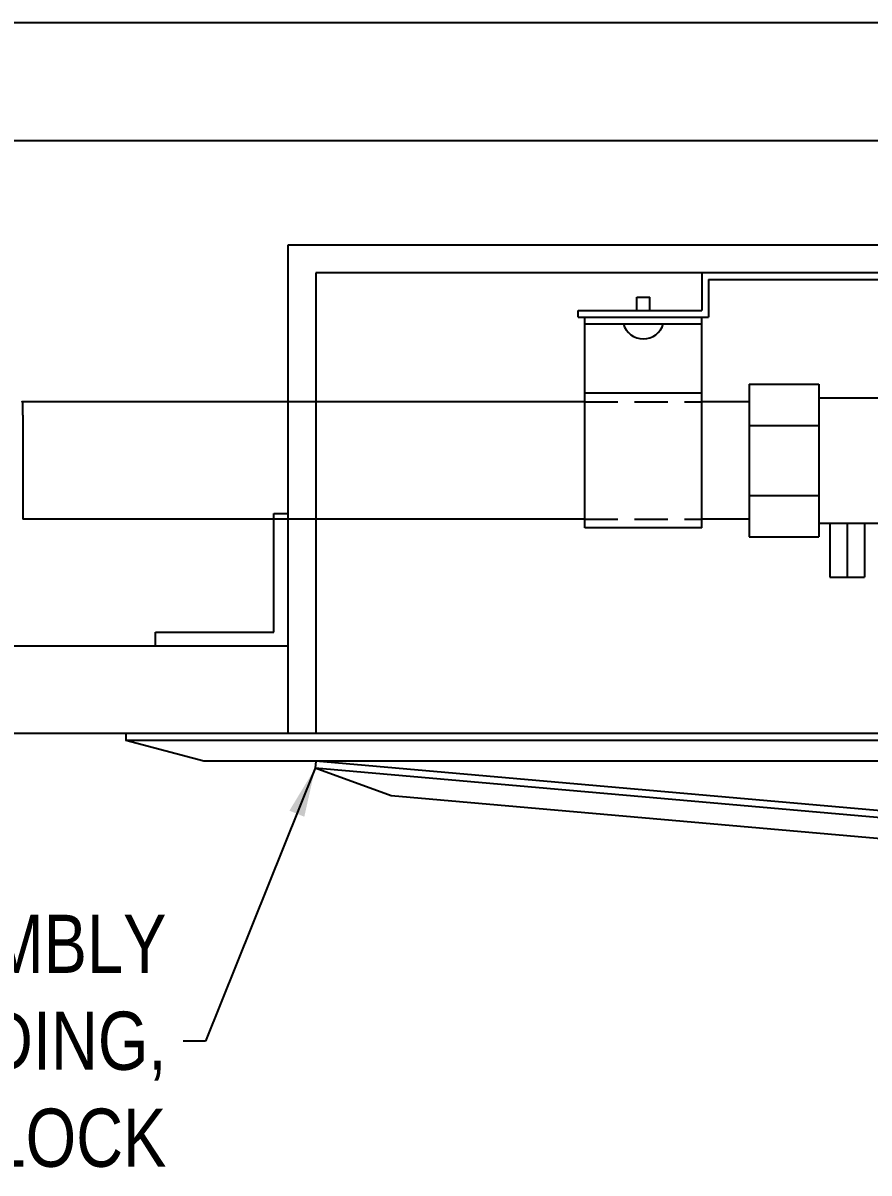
# Model space of a CAD drawing. Header units: inches. Extents: x 1743 to 1787.7, y 1504.4 to 1539.
# Drawn here: x 1752.92 to 1758.99, y 1530.72 to 1538.96 of the extents above; entities that cross this region are included whole.
import ezdxf

# ---------------------------------------------------------------- set-up
doc = ezdxf.new("R2010")
doc.units = ezdxf.units.IN
doc.header["$LTSCALE"] = 1.5
doc.header["$MEASUREMENT"] = 0
doc.linetypes.add('HIDDEN2', pattern=[4.7625, 3.175, -1.5875])
doc.layers.get('Defpoints').update_dxf_attribs({"color": 140})
for name, color, linetype in [('Enclosure', 4, 'Continuous'), ('m-anno-text', 72, 'Continuous'), ('p-domw-eqpm', 32, 'Continuous')]:
    doc.layers.add(name, color=color, linetype=linetype)
doc.styles.get("Standard").update_dxf_attribs({"font": 'arial.ttf'})
doc.styles.add('VBFA', font='arial.ttf', dxfattribs={"width": 0.8, "height": 0.4168})
doc.dimstyles.get("Standard").update_dxf_attribs({"dimtxt": 0.18, "dimasz": 0.18, "dimexe": 0.18, "dimexo": 0.0625, "dimgap": 0.09, "dimtad": 0, "dimtih": 1, "dimtoh": 1, "dimdec": 4, "dimzin": 3, "dimdsep": 46, "dimlunit": 4, "dimtxsty": 'Standard', "dimcen": 0.09, "dimadec": 0, "dimazin": 0, "dimtfac": 1, "dimtdec": 4, "dimtofl": 0, "dimtmove": 0, "dimatfit": 3, "dimfxl": 1, "dimtolj": 1, "dimtzin": 0, "dimarcsym": 0})

msp = doc.modelspace()

# ---------------------------------------------------------------- linework, layer by layer
at = {"layer": 'Defpoints'}
msp.add_lwpolyline([(1742.96811, 1504.37777), (1787.69004, 1504.37777), (1787.69004, 1538.95927), (1742.96811, 1538.95927)], close=True, dxfattribs=at)
at = {"layer": 'Enclosure'}
for p, q in [((1750.97414, 1538.11834), (1770.7078, 1538.11834)), ((1754.82385, 1537.36834), (1754.82385, 1533.86834)), ((1766.82385, 1537.36834), (1754.82385, 1537.36834)), ((1766.62385, 1537.16834), (1755.02385, 1537.16834)), ((1755.02385, 1537.16834), (1755.02385, 1533.86834)), ((1757.79292, 1537.16834), (1757.79292, 1536.89874)), ((1757.84049, 1537.12076), (1762.87264, 1537.12076)), ((1757.84049, 1537.12076), (1757.84049, 1536.85117)), ((1757.32535, 1536.99388), (1757.42049, 1536.99388)), ((1757.32535, 1536.89874), (1757.32535, 1536.99388)), ((1757.42049, 1536.89874), (1757.42049, 1536.99388)), ((1756.90535, 1536.89874), (1757.79292, 1536.89874)), ((1756.90535, 1536.85117), (1756.90535, 1536.89874)), ((1756.90535, 1536.85117), (1757.84049, 1536.85117)), ((1756.95292, 1535.34046), (1756.95292, 1536.85117)), ((1757.79292, 1535.34046), (1757.79292, 1536.85117)), ((1756.95292, 1536.8036), (1757.79292, 1536.8036)), ((1757.79292, 1536.30775), (1756.95292, 1536.30775)), ((1754.72385, 1534.59334), (1754.72385, 1535.44334)), ((1754.72385, 1535.44334), (1754.82385, 1535.44334)), ((1757.79292, 1535.34046), (1756.95292, 1535.34046)), ((1753.87385, 1534.59334), (1754.72385, 1534.59334)), ((1753.87385, 1534.49334), (1753.87385, 1534.59334)), ((1754.82385, 1534.49334), (1750.97414, 1534.49334)), ((1770.67356, 1533.86834), (1750.97414, 1533.86834)), ((1753.66271, 1533.86834), (1753.66271, 1533.81834)), ((1767.98499, 1533.81834), (1753.66271, 1533.81834)), ((1754.22252, 1533.66834), (1753.66271, 1533.81834)), ((1767.42518, 1533.66834), (1754.22252, 1533.66834)), ((1755.02385, 1533.66834), (1755.01949, 1533.61853)), ((1766.57535, 1532.60752), (1755.01949, 1533.61853)), ((1755.5641, 1533.42031), (1755.01949, 1533.61853)), ((1766.57971, 1532.65733), (1755.02385, 1533.66834)), ((1766.0046, 1532.50688), (1755.5641, 1533.42031))]:
    msp.add_line(p, q, dxfattribs=at)
at = {"layer": 'Enclosure', "color": 230, "linetype": 'HIDDEN2', "ltscale": 0.05}
for p, q in [((1756.95292, 1536.24411), (1757.79292, 1536.24411)), ((1756.95292, 1535.40411), (1757.79292, 1535.40411))]:
    msp.add_line(p, q, dxfattribs=at)
at = {"layer": 'Enclosure'}
msp.add_arc((1757.37292, 1536.8441), 0.14837, 195.840724, 344.159276, dxfattribs=at)
at = {"layer": 'p-domw-eqpm'}
for p, q in [((1758.13093, 1536.37137), (1758.63093, 1536.37137)), ((1758.13093, 1536.37137), (1758.13093, 1535.27684)), ((1758.63093, 1536.37137), (1758.63093, 1535.27684)), ((1756.95292, 1536.24411), (1752.92471, 1536.24411)), ((1758.13093, 1536.24411), (1757.79292, 1536.24411)), ((1758.63093, 1536.27322), (1759.88093, 1536.27322)), ((1758.13093, 1536.07411), (1758.63093, 1536.07411)), ((1758.13093, 1535.57411), (1758.63093, 1535.57411)), ((1756.95292, 1535.40411), (1752.92471, 1535.40411)), ((1758.13093, 1535.40411), (1757.79292, 1535.40411)), ((1758.63093, 1535.375), (1759.88093, 1535.375)), ((1758.70966, 1535.375), (1758.70966, 1534.98724)), ((1758.83476, 1535.375), (1758.83476, 1534.98724)), ((1758.95987, 1535.375), (1758.95987, 1534.98724)), ((1758.13093, 1535.27684), (1758.63093, 1535.27684)), ((1758.70966, 1534.98724), (1758.95987, 1534.98724))]:
    msp.add_line(p, q, dxfattribs=at)
at = {"layer": 'p-domw-eqpm', "lineweight": 25}
for q in [(1752.92471, 1536.24411), (1752.92471, 1535.40411)]:
    msp.add_line((1752.92471, 1536.14957), q, dxfattribs=at)
at = {"layer": 'p-domw-eqpm', "lineweight": 25, "flags": 128}
msp.add_lwpolyline([(1752.92471, 1536.24411), (1752.91668, 1536.24386), (1752.91584, 1536.24242), (1752.91537, 1536.2416)], dxfattribs=at)

# ---------------------------------------------------------------- texts
at = {"layer": 'm-anno-text', "insert": (1753.95312, 1531.66287), "char_height": 0.4168, "width": 7.8795976, "attachment_point": 6, "style": 'VBFA'}
msp.add_mtext('FRAME AND DOOR ASSEMBLY WITHOUT LOGO OR WORDING, PROVIDE PIANO HINGE AND LOCK', dxfattribs=at)

# ---------------------------------------------------------------- leaders
at = {"layer": 'm-anno-text'}
msp.add_leader([(1755.01949, 1533.61853), (1754.23312, 1531.66287), (1754.07312, 1531.66287)], dimstyle='Standard', override={"dimscale": 1.95, "dimdec": 3, "dimtdec": 3}, dxfattribs=at)

doc.saveas('drawing.dxf')
